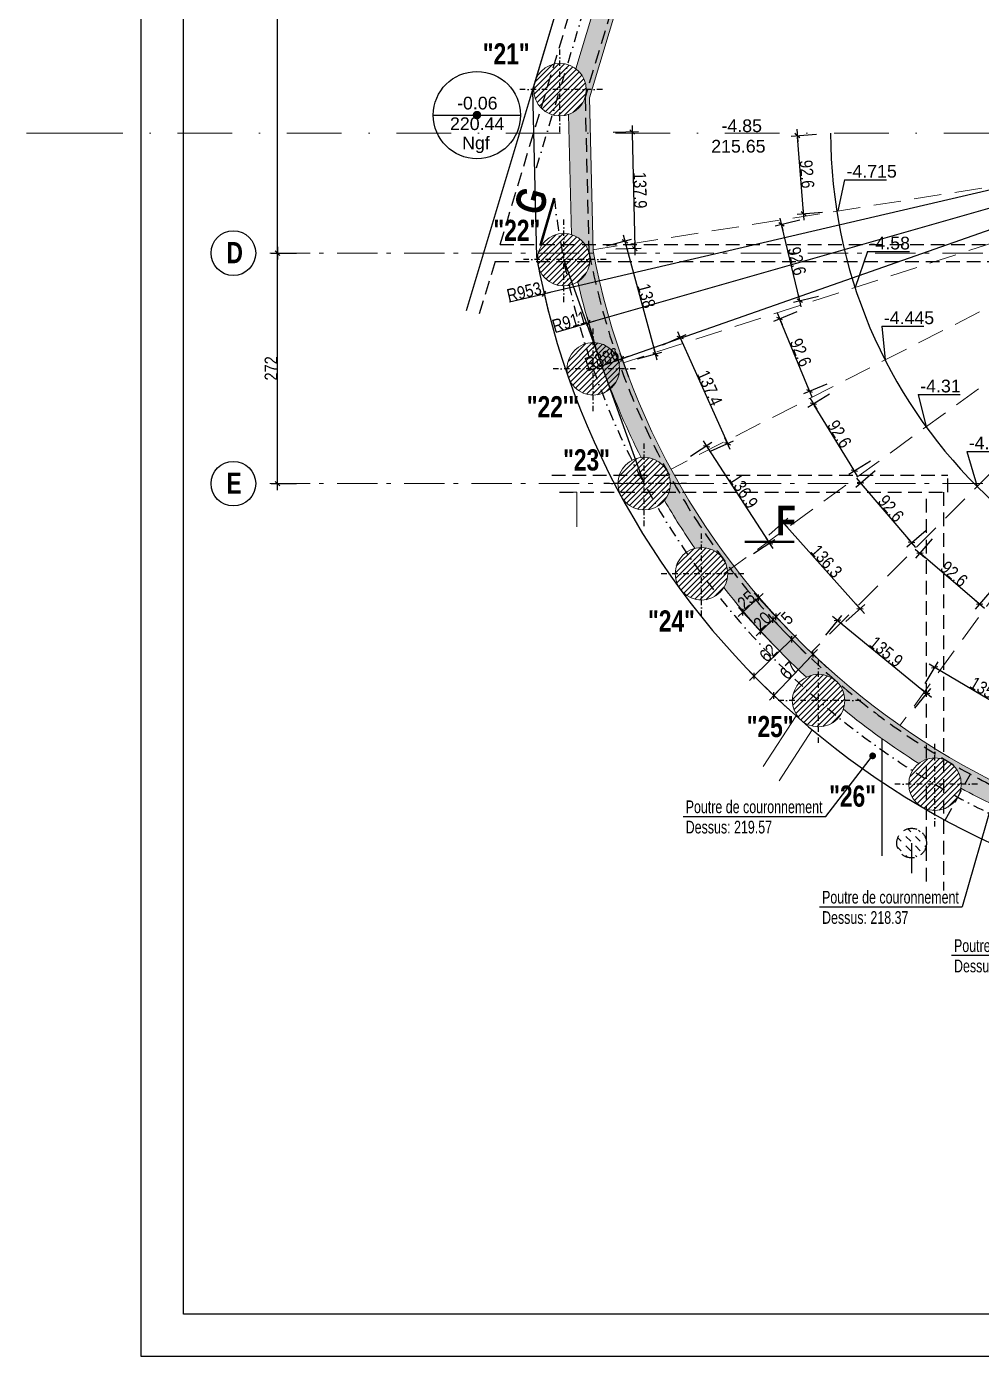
# Model space of a CAD drawing. Header units: centimetres. Extents: x 13865 to 22908, y -23237 to -19037.
# Drawn here: x 13865 to 14992, y -23237 to -21668 of the extents above; entities that cross this region are included whole.
import ezdxf
from ezdxf.enums import TextEntityAlignment as Align

# ---------------------------------------------------------------- set-up
doc = ezdxf.new("R2010")
doc.units = ezdxf.units.CM
doc.header["$LTSCALE"] = 25.4
doc.header["$PDMODE"] = 1
doc.header["$PDSIZE"] = -2
for name, pattern in [('CACHEX2', [19.05, 12.7, -6.35]), ('Style de ligne -6', [1.04164, 0.625, -0.20828, 0.06943, -0.13893]), ('TIRETPTX2', [50.8, 25.4, -12.7, 0, -12.7])]:
    doc.linetypes.add(name, pattern=pattern)
for name, color, linetype in [('01_cote_gen', 4, 'Continuous'), ('01_linteaux', 2, 'Continuous'), ('01_murs_sup', 2, 'CACHEX2'), ('01_poch_BN', 9, 'Continuous'), ('01_poch_murs', 253, 'Continuous'), ('01_texte', 230, 'Continuous'), ('AA_COTES', 2, 'Continuous')]:
    doc.layers.add(name, color=color, linetype=linetype)
for name, color, linetype, lineweight in [('01_murs_coup', 5, 'Continuous', 60), ('01_PIEUX', 5, 'Continuous', 60), ('B Général', 7, 'Continuous', 5)]:
    doc.layers.add(name, color=color, linetype=linetype, lineweight=lineweight)
doc.styles.add('impact', font='impact.ttf')
doc.styles.add('MATTE_TXT', font='arial.ttf')
doc.styles.add('STYLE2', font='ARIALN.TTF')
doc.dimstyles.new('JB50', dxfattribs={"dimscale": 0.1, "dimtxt": 150, "dimasz": 15, "dimexe": 0.1, "dimexo": 0.1, "dimgap": 0.09, "dimtad": 1, "dimdec": 1, "dimdsep": 46, "dimtxsty": 'STYLE2', "dimblk1": 'BOND_G', "dimblk2": 'BOND_D', "dimsah": 1, "dimcen": 1.5, "dimdle": 0.01, "dimse1": 1, "dimse2": 1, "dimclrd": 4, "dimclre": 2, "dimclrt": 6, "dimazin": 2, "dimtfac": 2.333333, "dimtdec": 1, "dimtix": 1, "dimtmove": 2, "dimatfit": 3, "dimldrblk": 'BOND_G', "dimfxl": 1, "dimtolj": 1, "dimtzin": 0, "dimarcsym": 0})

# ---------------------------------------------------------------- blocks, each defined once
blk = doc.blocks.new('BOND_G')
at = {"layer": 'AA_COTES', "color": 0}
for p, q in [((0, -5), (0, 15)), ((5, 0), (-5, 0)), ((1.8, 1.8), (-1.8, -1.8))]:
    blk.add_line(p, q, dxfattribs=at)
blk = doc.blocks.new('BOND_D')
at = {"layer": 'AA_COTES', "color": 0}
for p, q in [((5, 0), (-5, 0)), ((-1.8, -1.8), (1.8, 1.8)), ((0, 5), (0, -15))]:
    blk.add_line(p, q, dxfattribs=at)
blk = doc.blocks.new('*D268')
at = {"layer": '01_cote_gen', "color": 4, "lineweight": -2, "ltscale": 3, "transparency": 16777216}
blk.add_line((14161, -22205.6), (14161, -21936.6), dxfattribs=at)
at = {"layer": 'Defpoints', "color": 0, "ltscale": 3, "transparency": 16777216}
for p in [(14161, -21935.1), (14194, -21935.1), (14168.8, -22207.1)]:
    blk.add_point(p, dxfattribs=at)
at = {"layer": '01_cote_gen', "color": 4, "lineweight": -2, "ltscale": 3, "transparency": 16777216, "xscale": 1.5, "yscale": 1.5, "zscale": 1.5}
for name, p, rotation in [('BOND_D', (14161, -21935.1), 90), ('BOND_G', (14161, -22207.1), 270)]:
    blk.add_blockref(name, p, dxfattribs=dict(at, rotation=rotation))
at = {"layer": '01_cote_gen', "color": 6, "ltscale": 3, "transparency": 16777216, "insert": (14153.4, -22071.1), "char_height": 15, "attachment_point": 5, "rotation": 90, "style": 'STYLE2'}
blk.add_mtext('\\A1;272', dxfattribs=at)
blk = doc.blocks.new('*D269')
at = {"layer": '01_cote_gen', "color": 4, "lineweight": -2, "ltscale": 3, "transparency": 16777216}
blk.add_line((14161, -21933.6), (14161, -21326.6), dxfattribs=at)
at = {"layer": 'Defpoints', "color": 0, "ltscale": 3, "transparency": 16777216}
for p in [(14161, -21325.1), (14161, -21325.1), (14224.7, -21935.1)]:
    blk.add_point(p, dxfattribs=at)
at = {"layer": '01_cote_gen', "color": 4, "lineweight": -2, "ltscale": 3, "transparency": 16777216, "xscale": 1.5, "yscale": 1.5, "zscale": 1.5}
for name, p, rotation in [('BOND_D', (14161, -21325.1), 90), ('BOND_G', (14161, -21935.1), 270)]:
    blk.add_blockref(name, p, dxfattribs=dict(at, rotation=rotation))
at = {"layer": '01_cote_gen', "color": 6, "ltscale": 3, "transparency": 16777216, "insert": (14153.3, -21630.1), "char_height": 15, "attachment_point": 5, "rotation": 90, "style": 'STYLE2'}
blk.add_mtext('\\A1;610', dxfattribs=at)
blk = doc.blocks.new('*D275')
at = {"layer": '01_cote_gen', "color": 4, "lineweight": -2, "ltscale": 3, "transparency": 16777216}
for p, q in [((15403.8, -21766.8), (14567.6, -22059.7)), ((14528, -22073.6), (14566.2, -22060.2))]:
    blk.add_line(p, q, dxfattribs=at)
at = {"layer": 'Defpoints', "color": 0, "ltscale": 3, "transparency": 16777216}
for p in [(15403.8, -21766.8), (14567.6, -22059.7)]:
    blk.add_point(p, dxfattribs=at)
at = {"layer": '01_cote_gen', "color": 4, "lineweight": -2, "ltscale": 3, "transparency": 16777216, "xscale": 1.5, "yscale": 1.5, "zscale": 1.5, "rotation": 19.30701376578509}
blk.add_blockref('BOND_D', (14567.6, -22059.7), dxfattribs=at)
at = {"layer": '01_cote_gen', "color": 6, "ltscale": 3, "transparency": 16777216, "insert": (14543.8, -22059.9), "char_height": 15, "attachment_point": 5, "rotation": 19.307, "style": 'STYLE2'}
blk.add_mtext('\\A1;R886', dxfattribs=at)
blk = doc.blocks.new('*D276')
at = {"layer": '01_cote_gen', "color": 4, "lineweight": -2, "ltscale": 3, "transparency": 16777216}
for p, q in [((15403.8, -21766.8), (14527.9, -22017.5)), ((14489.9, -22028.4), (14526.5, -22017.9))]:
    blk.add_line(p, q, dxfattribs=at)
at = {"layer": 'Defpoints', "color": 0, "ltscale": 3, "transparency": 16777216}
for p in [(15403.8, -21766.8), (14527.9, -22017.5)]:
    blk.add_point(p, dxfattribs=at)
at = {"layer": '01_cote_gen', "color": 4, "lineweight": -2, "ltscale": 3, "transparency": 16777216, "xscale": 1.5, "yscale": 1.5, "zscale": 1.5, "rotation": 15.97559223169267}
blk.add_blockref('BOND_D', (14527.9, -22017.5), dxfattribs=at)
at = {"layer": '01_cote_gen', "color": 6, "ltscale": 3, "transparency": 16777216, "insert": (14505.4, -22016), "char_height": 15, "attachment_point": 5, "rotation": 15.9756, "style": 'STYLE2'}
blk.add_mtext('\\A1;R911', dxfattribs=at)
blk = doc.blocks.new('*D277')
at = {"layer": '01_cote_gen', "color": 4, "lineweight": -2, "ltscale": 3, "transparency": 16777216}
for p, q in [((15403.8, -21766.8), (14475.7, -21983.2)), ((14434.8, -21992.7), (14474.2, -21983.5))]:
    blk.add_line(p, q, dxfattribs=at)
at = {"layer": 'Defpoints', "color": 0, "ltscale": 3, "transparency": 16777216}
for p in [(15403.8, -21766.8), (14475.7, -21983.2)]:
    blk.add_point(p, dxfattribs=at)
at = {"layer": '01_cote_gen', "color": 4, "lineweight": -2, "ltscale": 3, "transparency": 16777216, "xscale": 1.5, "yscale": 1.5, "zscale": 1.5, "rotation": 13.12692265669518}
blk.add_blockref('BOND_D', (14475.7, -21983.2), dxfattribs=at)
at = {"layer": '01_cote_gen', "color": 6, "ltscale": 3, "transparency": 16777216, "insert": (14452, -21980.8), "char_height": 15, "attachment_point": 5, "rotation": 13.1269, "style": 'STYLE2'}
blk.add_mtext('\\A1;R953', dxfattribs=at)
blk = doc.blocks.new('*D278')
at = {"layer": '01_cote_gen', "color": 4, "lineweight": -2, "ltscale": 3, "transparency": 16777216}
blk.add_line((14724.4, -22433), (14766.7, -22391.9), dxfattribs=at)
at = {"layer": 'Defpoints', "color": 0, "ltscale": 3, "transparency": 16777216}
for p in [(14764.7, -22387.6), (14767.8, -22390.8), (14720.2, -22430.8)]:
    blk.add_point(p, dxfattribs=at)
at = {"layer": '01_cote_gen', "color": 4, "lineweight": -2, "ltscale": 3, "transparency": 16777216, "xscale": 1.5, "yscale": 1.5, "zscale": 1.5}
for name, p, rotation in [('BOND_D', (14767.8, -22390.8), 44.17185664648351), ('BOND_G', (14723.3, -22434), 224.1718566464835)]:
    blk.add_blockref(name, p, dxfattribs=dict(at, rotation=rotation))
at = {"layer": '01_cote_gen', "color": 6, "ltscale": 3, "transparency": 16777216, "insert": (14740.2, -22406.9), "char_height": 15, "attachment_point": 5, "rotation": 44.1719, "style": 'STYLE2'}
blk.add_mtext('\\A1;62', dxfattribs=at)
blk = doc.blocks.new('*D279')
at = {"layer": '01_cote_gen', "color": 4, "lineweight": -2, "ltscale": 3, "transparency": 16777216}
blk.add_line((14711.3, -22357.7), (14727.4, -22342.8), dxfattribs=at)
at = {"layer": 'Defpoints', "color": 0, "ltscale": 3, "transparency": 16777216}
for p in [(14728.5, -22341.7), (14755.1, -22370.3), (14736.8, -22387.4)]:
    blk.add_point(p, dxfattribs=at)
at = {"layer": '01_cote_gen', "color": 4, "lineweight": -2, "ltscale": 3, "transparency": 16777216, "xscale": 1.5, "yscale": 1.5, "zscale": 1.5}
for name, p, rotation in [('BOND_D', (14728.5, -22341.7), 42.9397298740388), ('BOND_G', (14710.2, -22358.8), 222.9397298740388)]:
    blk.add_blockref(name, p, dxfattribs=dict(at, rotation=rotation))
at = {"layer": '01_cote_gen', "color": 6, "ltscale": 3, "transparency": 16777216, "insert": (14714.2, -22344.6), "char_height": 15, "attachment_point": 5, "rotation": 42.9397, "style": 'STYLE2'}
blk.add_mtext('\\A1;25', dxfattribs=at)
blk = doc.blocks.new('*D280')
at = {"layer": '01_cote_gen', "color": 4, "lineweight": -2, "ltscale": 3, "transparency": 16777216}
blk.add_line((14732.2, -22380.3), (14744.5, -22368.6), dxfattribs=at)
at = {"layer": 'Defpoints', "color": 0, "ltscale": 3, "transparency": 16777216}
for p in [(14745.6, -22367.6), (14757.1, -22379.7), (14742.6, -22393.5)]:
    blk.add_point(p, dxfattribs=at)
at = {"layer": '01_cote_gen', "color": 4, "lineweight": -2, "ltscale": 3, "transparency": 16777216, "xscale": 1.5, "yscale": 1.5, "zscale": 1.5}
for name, p, rotation in [('BOND_D', (14745.6, -22367.6), 43.46923415303267), ('BOND_G', (14731.1, -22381.4), 223.4692341530326)]:
    blk.add_blockref(name, p, dxfattribs=dict(at, rotation=rotation))
at = {"layer": '01_cote_gen', "color": 6, "ltscale": 3, "transparency": 16777216, "insert": (14733.1, -22368.9), "char_height": 15, "attachment_point": 5, "rotation": 43.4692, "style": 'STYLE2'}
blk.add_mtext('\\A1;20', dxfattribs=at)
blk = doc.blocks.new('*D281')
at = {"layer": '01_cote_gen', "color": 4, "lineweight": -2, "ltscale": 3, "transparency": 16777216}
blk.add_line((14746.7, -22366.6), (14748.2, -22365.2), dxfattribs=at)
at = {"layer": 'Defpoints', "color": 0, "ltscale": 3, "transparency": 16777216}
for p in [(14749.2, -22364.2), (14757.1, -22379.7), (14760.7, -22376.3)]:
    blk.add_point(p, dxfattribs=at)
at = {"layer": '01_cote_gen', "color": 4, "lineweight": -2, "ltscale": 3, "transparency": 16777216, "xscale": 1.5, "yscale": 1.5, "zscale": 1.5}
for name, p, rotation in [('BOND_G', (14745.6, -22367.6), 223.4692341530622), ('BOND_D', (14749.2, -22364.2), 43.46923415306212)]:
    blk.add_blockref(name, p, dxfattribs=dict(at, rotation=rotation))
at = {"layer": '01_cote_gen', "color": 6, "ltscale": 3, "transparency": 16777216, "insert": (14762.2, -22365.8), "char_height": 15, "attachment_point": 5, "rotation": 43.4692, "style": 'STYLE2'}
blk.add_mtext('\\A1;5', dxfattribs=at)
blk = doc.blocks.new('*D282')
at = {"layer": '01_cote_gen', "color": 4, "lineweight": -2, "ltscale": 3, "transparency": 16777216}
blk.add_line((14747.7, -22456), (14791.8, -22409.5), dxfattribs=at)
at = {"layer": 'Defpoints', "color": 0, "ltscale": 3, "transparency": 16777216}
for p in [(14792.8, -22408.4), (14794.4, -22410), (14748.4, -22458.6)]:
    blk.add_point(p, dxfattribs=at)
at = {"layer": '01_cote_gen', "color": 4, "lineweight": -2, "ltscale": 3, "transparency": 16777216, "xscale": 1.5, "yscale": 1.5, "zscale": 1.5}
for name, p, rotation in [('BOND_D', (14792.8, -22408.4), 46.55082907388559), ('BOND_G', (14746.7, -22457.1), 226.5508290738856)]:
    blk.add_blockref(name, p, dxfattribs=dict(at, rotation=rotation))
at = {"layer": '01_cote_gen', "color": 6, "ltscale": 3, "transparency": 16777216, "insert": (14764.2, -22427.5), "char_height": 15, "attachment_point": 5, "rotation": 46.5508, "style": 'STYLE2'}
blk.add_mtext('\\A1;67', dxfattribs=at)
blk = doc.blocks.new('*D291')
at = {"layer": '01_cote_gen', "color": 4, "lineweight": -2, "transparency": 16777216}
blk.add_line((14988.4, -22348.5), (14920.3, -22290.4), dxfattribs=at)
at = {"layer": 'Defpoints', "color": 0, "transparency": 16777216}
for p in [(14986.5, -22210.5), (15056.9, -22270.6), (14919.1, -22289.4)]:
    blk.add_point(p, dxfattribs=at)
at = {"layer": '01_cote_gen', "color": 4, "lineweight": -2, "transparency": 16777216, "xscale": 1.5, "yscale": 1.5, "zscale": 1.5}
for name, p, rotation in [('BOND_D', (14919.1, -22289.4), 139.5035253965985), ('BOND_G', (14989.5, -22349.5), 319.5035253965985)]:
    blk.add_blockref(name, p, dxfattribs=dict(at, rotation=rotation))
at = {"layer": '01_cote_gen', "color": 6, "lineweight": 0, "transparency": 16777216, "insert": (14959.3, -22313.6), "char_height": 15, "attachment_point": 5, "rotation": 319.5035, "style": 'STYLE2'}
blk.add_mtext('\\A1;92.6', dxfattribs=at)
blk = doc.blocks.new('*D302')
at = {"layer": '01_cote_gen', "color": 4, "lineweight": -2, "transparency": 16777216}
blk.add_line((14823, -22369.3), (14925.6, -22453.6), dxfattribs=at)
at = {"layer": 'Defpoints', "color": 0, "transparency": 16777216}
for p in [(14790.6, -22406.3), (14926.8, -22454.5), (14895.6, -22492.5)]:
    blk.add_point(p, dxfattribs=at)
at = {"layer": '01_cote_gen', "color": 4, "lineweight": -2, "transparency": 16777216, "xscale": 1.5, "yscale": 1.5, "zscale": 1.5}
for name, p, rotation in [('BOND_G', (14821.8, -22368.3), 140.6178150118741), ('BOND_D', (14926.8, -22454.5), 320.6178150118741)]:
    blk.add_blockref(name, p, dxfattribs=dict(at, rotation=rotation))
at = {"layer": '01_cote_gen', "color": 6, "lineweight": 0, "transparency": 16777216, "insert": (14879.2, -22405.5), "char_height": 15, "attachment_point": 5, "rotation": 320.6178, "style": 'STYLE2'}
blk.add_mtext('\\A1;135.9', dxfattribs=at)
blk = doc.blocks.new('*D303')
at = {"layer": '01_cote_gen', "color": 4, "lineweight": -2, "transparency": 16777216}
blk.add_line((14937.7, -22424.4), (15051.7, -22491.8), dxfattribs=at)
at = {"layer": 'Defpoints', "color": 0, "transparency": 16777216}
for p in [(14895.6, -22492.5), (15053, -22492.6), (15012.3, -22561.4)]:
    blk.add_point(p, dxfattribs=at)
at = {"layer": '01_cote_gen', "color": 4, "lineweight": -2, "transparency": 16777216, "xscale": 1.5, "yscale": 1.5, "zscale": 1.5}
for name, p, rotation in [('BOND_G', (14936.4, -22423.6), 149.3992875574409), ('BOND_D', (15053, -22492.6), 329.3992875574409)]:
    blk.add_blockref(name, p, dxfattribs=dict(at, rotation=rotation))
at = {"layer": '01_cote_gen', "color": 6, "lineweight": 0, "transparency": 16777216, "insert": (14998.6, -22451.5), "char_height": 15, "attachment_point": 5, "rotation": 329.3993, "style": 'STYLE2'}
blk.add_mtext('\\A1;135.5', dxfattribs=at)
blk = doc.blocks.new('*D336')
at = {"layer": '01_cote_gen', "color": 4, "lineweight": -2, "ltscale": 200, "transparency": 16777216}
blk.add_line((14668, -22164), (14740.9, -22276.3), dxfattribs=at)
at = {"layer": 'Defpoints', "color": 0, "ltscale": 200, "transparency": 16777216}
for p in [(14625.3, -22189.9), (14741.7, -22277.5), (14699.8, -22304.7)]:
    blk.add_point(p, dxfattribs=at)
at = {"layer": '01_cote_gen', "color": 4, "lineweight": -2, "ltscale": 200, "transparency": 16777216, "xscale": 1.5, "yscale": 1.5, "zscale": 1.5}
for name, p, rotation in [('BOND_G', (14667.2, -22162.7), 122.9685162873514), ('BOND_D', (14741.7, -22277.5), 302.9685162873515)]:
    blk.add_blockref(name, p, dxfattribs=dict(at, rotation=rotation))
at = {"layer": '01_cote_gen', "color": 6, "ltscale": 200, "transparency": 16777216, "insert": (14710.9, -22215.9), "char_height": 15, "attachment_point": 5, "rotation": 302.9685, "style": 'STYLE2'}
blk.add_mtext('\\A1;136.9', dxfattribs=at)
blk = doc.blocks.new('*D337')
at = {"layer": '01_cote_gen', "color": 4, "lineweight": -2, "ltscale": 200, "transparency": 16777216}
blk.add_line((14758.6, -22254.1), (14847.4, -22353.5), dxfattribs=at)
at = {"layer": 'Defpoints', "color": 0, "ltscale": 200, "transparency": 16777216}
for p in [(14699.8, -22304.7), (14848.4, -22354.6), (14790.7, -22406.3)]:
    blk.add_point(p, dxfattribs=at)
at = {"layer": '01_cote_gen', "color": 4, "lineweight": -2, "ltscale": 200, "transparency": 16777216, "xscale": 1.5, "yscale": 1.5, "zscale": 1.5}
for name, p, rotation in [('BOND_G', (14757.6, -22253), 131.8104908156626), ('BOND_D', (14848.4, -22354.6), 311.8104908156626)]:
    blk.add_blockref(name, p, dxfattribs=dict(at, rotation=rotation))
at = {"layer": '01_cote_gen', "color": 6, "ltscale": 200, "transparency": 16777216, "insert": (14808.7, -22298.7), "char_height": 15, "attachment_point": 5, "rotation": 311.8105, "style": 'STYLE2'}
blk.add_mtext('\\A1;136.3', dxfattribs=at)
blk = doc.blocks.new('*D340')
at = {"layer": '01_cote_gen', "color": 4, "lineweight": -2, "ltscale": 200, "transparency": 16777216}
blk.add_line((14571.4, -21922.4), (14606.6, -22052.7), dxfattribs=at)
at = {"layer": 'Defpoints', "color": 0, "ltscale": 200, "transparency": 16777216}
for p in [(14533.2, -21931.1), (14607, -22054.2), (14569.2, -22064.4)]:
    blk.add_point(p, dxfattribs=at)
at = {"layer": '01_cote_gen', "color": 4, "lineweight": -2, "ltscale": 200, "transparency": 16777216, "xscale": 1.5, "yscale": 1.5, "zscale": 1.5}
for name, p, rotation in [('BOND_G', (14571, -21920.9), 105.1096058826585), ('BOND_D', (14607, -22054.2), 285.1096058826585)]:
    blk.add_blockref(name, p, dxfattribs=dict(at, rotation=rotation))
at = {"layer": '01_cote_gen', "color": 6, "ltscale": 200, "transparency": 16777216, "insert": (14596.4, -21985.6), "char_height": 15, "attachment_point": 5, "rotation": 285.1096, "style": 'STYLE2'}
blk.add_mtext('\\A1;138', dxfattribs=at)
blk = doc.blocks.new('*D341')
at = {"layer": '01_cote_gen', "color": 4, "lineweight": -2, "ltscale": 200, "transparency": 16777216}
blk.add_line((14579.5, -21793.6), (14582.8, -21928.4), dxfattribs=at)
at = {"layer": 'Defpoints', "color": 0, "ltscale": 200, "transparency": 16777216}
for p in [(14529.9, -21793.3), (14533.2, -21931.1), (14582.8, -21929.9)]:
    blk.add_point(p, dxfattribs=at)
at = {"layer": '01_cote_gen', "color": 4, "lineweight": -2, "ltscale": 200, "transparency": 16777216, "xscale": 1.5, "yscale": 1.5, "zscale": 1.5}
for name, p, rotation in [('BOND_G', (14579.5, -21792.1), 91.38534378649368), ('BOND_D', (14582.8, -21929.9), 271.3853437864936)]:
    blk.add_blockref(name, p, dxfattribs=dict(at, rotation=rotation))
at = {"layer": '01_cote_gen', "color": 6, "ltscale": 200, "transparency": 16777216, "insert": (14588.8, -21860.8), "char_height": 15, "attachment_point": 5, "rotation": 271.3853, "style": 'STYLE2'}
blk.add_mtext('\\A1;137.9', dxfattribs=at)
blk = doc.blocks.new('*D344')
at = {"layer": '01_cote_gen', "color": 4, "lineweight": -2, "ltscale": 200, "transparency": 16777216}
blk.add_line((14636.5, -22035.9), (14691.4, -22158.7), dxfattribs=at)
at = {"layer": 'Defpoints', "color": 0, "ltscale": 200, "transparency": 16777216}
for p in [(14569.2, -22064.4), (14692, -22160), (14625.3, -22189.9)]:
    blk.add_point(p, dxfattribs=at)
at = {"layer": '01_cote_gen', "color": 4, "lineweight": -2, "ltscale": 200, "transparency": 16777216, "xscale": 1.5, "yscale": 1.5, "zscale": 1.5}
for name, p, rotation in [('BOND_G', (14635.9, -22034.6), 114.0906222186881), ('BOND_D', (14692, -22160), 294.0906222186881)]:
    blk.add_blockref(name, p, dxfattribs=dict(at, rotation=rotation))
at = {"layer": '01_cote_gen', "color": 6, "ltscale": 200, "transparency": 16777216, "insert": (14671, -22094.2), "char_height": 15, "attachment_point": 5, "rotation": 294.0906, "style": 'STYLE2'}
blk.add_mtext('\\A1;137.4', dxfattribs=at)
blk = doc.blocks.new('*D345')
at = {"layer": '01_cote_gen', "color": 4, "lineweight": -2, "ltscale": 200, "transparency": 16777216}
blk.add_line((14908.1, -22275.5), (14849.9, -22207.3), dxfattribs=at)
at = {"layer": 'Defpoints', "color": 0, "ltscale": 200, "transparency": 16777216}
for p in [(14926.3, -22140.1), (14848.9, -22206.2), (14986.5, -22210.5)]:
    blk.add_point(p, dxfattribs=at)
at = {"layer": '01_cote_gen', "color": 4, "lineweight": -2, "ltscale": 200, "transparency": 16777216, "xscale": 1.5, "yscale": 1.5, "zscale": 1.5}
for name, p, rotation in [('BOND_D', (14848.9, -22206.2), 130.5024970686177), ('BOND_G', (14909.1, -22276.6), 310.5024970686177)]:
    blk.add_blockref(name, p, dxfattribs=dict(at, rotation=rotation))
at = {"layer": '01_cote_gen', "color": 6, "ltscale": 200, "transparency": 16777216, "insert": (14884.8, -22236.4), "char_height": 15, "attachment_point": 5, "rotation": 310.5025, "style": 'STYLE2'}
blk.add_mtext('\\A1;92.6', dxfattribs=at)
blk = doc.blocks.new('*D346')
at = {"layer": '01_cote_gen', "color": 4, "lineweight": -2, "ltscale": 200, "transparency": 16777216}
blk.add_line((14781.5, -21887.2), (14774.5, -21797.9), dxfattribs=at)
at = {"layer": 'Defpoints', "color": 0, "ltscale": 200, "transparency": 16777216}
for p in [(14813.6, -21793.3), (14774.4, -21796.4), (14820.9, -21885.6)]:
    blk.add_point(p, dxfattribs=at)
at = {"layer": '01_cote_gen', "color": 4, "lineweight": -2, "ltscale": 200, "transparency": 16777216, "xscale": 1.5, "yscale": 1.5, "zscale": 1.5}
for name, p, rotation in [('BOND_D', (14774.4, -21796.4), 94.4999687195491), ('BOND_G', (14781.7, -21888.7), 274.4999687195491)]:
    blk.add_blockref(name, p, dxfattribs=dict(at, rotation=rotation))
at = {"layer": '01_cote_gen', "color": 6, "ltscale": 200, "transparency": 16777216, "insert": (14785.7, -21841.9), "char_height": 15, "attachment_point": 5, "rotation": 274.5, "style": 'STYLE2'}
blk.add_mtext('\\A1;92.6', dxfattribs=at)
blk = doc.blocks.new('*D348')
at = {"layer": '01_cote_gen', "color": 4, "lineweight": -2, "ltscale": 200, "transparency": 16777216}
blk.add_line((14776.9, -21989.8), (14756, -21902.7), dxfattribs=at)
at = {"layer": 'Defpoints', "color": 0, "ltscale": 200, "transparency": 16777216}
for p in [(14820.9, -21885.6), (14755.6, -21901.2), (14842.5, -21975.6)]:
    blk.add_point(p, dxfattribs=at)
at = {"layer": '01_cote_gen', "color": 4, "lineweight": -2, "ltscale": 200, "transparency": 16777216, "xscale": 1.5, "yscale": 1.5, "zscale": 1.5}
for name, p, rotation in [('BOND_D', (14755.6, -21901.2), 103.5000710377446), ('BOND_G', (14777.3, -21991.3), 283.5000710377445)]:
    blk.add_blockref(name, p, dxfattribs=dict(at, rotation=rotation))
at = {"layer": '01_cote_gen', "color": 6, "ltscale": 200, "transparency": 16777216, "insert": (14773.9, -21944.5), "char_height": 15, "attachment_point": 5, "rotation": 283.5001, "style": 'STYLE2'}
blk.add_mtext('\\A1;92.6', dxfattribs=at)
blk = doc.blocks.new('*D349')
at = {"layer": '01_cote_gen', "color": 4, "lineweight": -2, "ltscale": 200, "transparency": 16777216}
blk.add_line((14840.9, -22190.7), (14794.1, -22114.3), dxfattribs=at)
at = {"layer": 'Defpoints', "color": 0, "ltscale": 200, "transparency": 16777216}
for p in [(14878, -22061.1), (14793.3, -22113), (14926.3, -22140.1)]:
    blk.add_point(p, dxfattribs=at)
at = {"layer": '01_cote_gen', "color": 4, "lineweight": -2, "ltscale": 200, "transparency": 16777216, "xscale": 1.5, "yscale": 1.5, "zscale": 1.5}
for name, p, rotation in [('BOND_D', (14793.3, -22113), 121.5013773294203), ('BOND_G', (14841.6, -22192), 301.5013773294203)]:
    blk.add_blockref(name, p, dxfattribs=dict(at, rotation=rotation))
at = {"layer": '01_cote_gen', "color": 6, "ltscale": 200, "transparency": 16777216, "insert": (14824, -22148.5), "char_height": 15, "attachment_point": 5, "rotation": 301.5014, "style": 'STYLE2'}
blk.add_mtext('\\A1;92.6', dxfattribs=at)
blk = doc.blocks.new('*D350')
at = {"layer": '01_cote_gen', "color": 4, "lineweight": -2, "ltscale": 200, "transparency": 16777216}
blk.add_line((14788.3, -22096.6), (14754.1, -22013.9), dxfattribs=at)
at = {"layer": 'Defpoints', "color": 0, "ltscale": 200, "transparency": 16777216}
for p in [(14842.5, -21975.6), (14753.5, -22012.5), (14878, -22061.1)]:
    blk.add_point(p, dxfattribs=at)
at = {"layer": '01_cote_gen', "color": 4, "lineweight": -2, "ltscale": 200, "transparency": 16777216, "xscale": 1.5, "yscale": 1.5, "zscale": 1.5}
for name, p, rotation in [('BOND_D', (14753.5, -22012.5), 112.5005295350472), ('BOND_G', (14788.9, -22098), 292.5005295350472)]:
    blk.add_blockref(name, p, dxfattribs=dict(at, rotation=rotation))
at = {"layer": '01_cote_gen', "color": 6, "ltscale": 200, "transparency": 16777216, "insert": (14778.3, -22052.3), "char_height": 15, "attachment_point": 5, "rotation": 292.5005, "style": 'STYLE2'}
blk.add_mtext('\\A1;92.6', dxfattribs=at)

msp = doc.modelspace()

# ---------------------------------------------------------------- hatches: boundary and pattern name
at = {"layer": '01_murs_sup', "ltscale": 3}
h = msp.add_hatch(dxfattribs=at)
h.set_pattern_fill('DASH', color=256, scale=2.5, angle=135)
h.set_pattern_definition([(135, (-7407.861, -11313.8405), (-11.2253202, 9e-16), [7.9375, -7.9375])])
h.paths.add_polyline_path([(14926.72, -22631.26, 0.4690029), (14906.03, -22614.06), (14892.65, -22636.88, 0.8486961)])
h.paths.add_polyline_path([(14906.03, -22614.06, 0.3614677), (14891.72, -22631.26, 0.0818436), (14892.65, -22636.88)])
at = {"layer": '01_poch_murs', "ltscale": 3}
h = msp.add_hatch(color=256, dxfattribs=at)
h.dxf.hatch_style = 1
h.paths.add_polyline_path([(14657.87, -21322.81), (14651.3, -21322.81, -0.2738205), (14626, -21341.71), (14599.27, -21430.8, -0.220612), (14610.24, -21454.46, -0.3797029), (14582.93, -21485.24), (14556.32, -21573.93, -0.2332342), (14568.46, -21598.52, -0.3935894), (14539.65, -21629.45), (14513.17, -21717.6, -0.2331529), (14525.3, -21742.19, -0.3194979), (14504.46, -21771.48), (14504.99, -21793.46), (14530, -21793.46), (14528.99, -21751.85), (14615.83, -21462.74, -0.2017053), (14616.95, -21459.03)])
h.paths.add_polyline_path([(14530, -21793.46), (14504.99, -21793.46), (14507.88, -21913.17, -0.2401934), (14528.07, -21932.81), (14533.37, -21932.81)])
h.paths.add_polyline_path([(14533.45, -21932.81), (14528.07, -21932.81, -0.0820807), (14529.71, -21942.78, -0.2553953), (14515.46, -21968.87, 0.0607162), (14590.01, -22176.32, -0.4275821), (14624.62, -22204.81), (14633.62, -22204.81, -0.0823425)])
h.paths.add_polyline_path([(14633.62, -22204.81), (14624.62, -22204.81, -0.0184954), (14624.7, -22207.1, -0.1753609), (14617.52, -22226.94, 0.0183685), (14653.42, -22283.4, -0.4913803), (14692.27, -22313.39, -0.1403271), (14687.58, -22329.8, 0.0395373), (14785.13, -22435.51, -0.562063), (14830.38, -22463.05, -0.0842861), (14828.64, -22473.28, 0.0301172), (14917.69, -22537.26, -0.6241365), (14967.72, -22561.72, -0.0381852), (14967.36, -22566.44, 0.0237593), (15045.2, -22604.23, -0.5039318), (15094.71, -22609.91), (15094.71, -22597.12, -0.1761229)])
h.paths.add_polyline_path([(16194, -22220.01, 0.0047835), (16202.53, -22204.81), (16173.89, -22204.81, -0.1755326), (15714.71, -22596.41), (15714.71, -22623.05, 0.0030373), (15725.09, -22619.21, -0.0034591), (15725.08, -22618.78, -0.6736246), (15778.33, -22597.19, 0.0396314), (15904.66, -22527.69, -0.0588917), (15903.81, -22520.47, -0.5957939), (15951.76, -22494.51, 0.0395919), (16059.62, -22399.03, -0.1147068), (16056.44, -22385.36, -0.5230756), (16098.27, -22356.31, 0.0458042)])
h.paths.add_polyline_path([(16098.27, -22356.31, 0.5230756), (16056.44, -22385.36, 0.1147068), (16059.62, -22399.03, 0.0158139)], flags=17)
h.paths.add_polyline_path([(15951.76, -22494.51, 0.5957939), (15903.81, -22520.47, 0.0588917), (15904.66, -22527.69, 0.0158139)], flags=17)
h.paths.add_polyline_path([(15778.33, -22597.19, 0.6736246), (15725.08, -22618.78, 0.0034591), (15725.09, -22619.21, 0.0158154)], flags=17)
h.paths.add_polyline_path([(15714.71, -22596.41, -0.0898896), (15403.76, -22652.76), (15403.76, -22677.76, 0.0452602), (15567.67, -22662.89, -0.6784921), (15623.99, -22650.74, 0.0260462), (15714.71, -22623.05)])
h.paths.add_polyline_path([(15567.67, -22662.89, 0.0158139), (15623.99, -22650.74, 0.6784921)], flags=17)
h.paths.add_polyline_path([(15403.76, -22652.76, -0.0893124), (15094.71, -22597.12), (15094.71, -22609.91, -0.1300831), (15098.85, -22625.22, 0.0648347), (15328.86, -22674.68, -0.6784921), (15386.4, -22677.6, 0.004763), (15403.76, -22677.76)])
at = {"layer": '01_poch_murs'}
h = msp.add_hatch(dxfattribs=at)
h.set_pattern_fill('ANSI31', color=256, scale=1.5)
h.set_pattern_definition([(45, (-3714.392, -13038.9244), (-3.367596, 3.367596), [])])
h.paths.add_polyline_path([(14494.3, -21711.19, 0.4142136), (14463.3, -21742.19), (14494.3, -21742.19)])
h.paths.add_polyline_path([(14494.3, -21742.19), (14463.3, -21742.19, 0.4142136), (14494.3, -21773.19)])
h.paths.add_polyline_path([(14494.3, -21711.19), (14494.3, -21742.19), (14525.3, -21742.19, 0.4142136)])
h.paths.add_polyline_path([(14525.3, -21742.19), (14494.3, -21742.19), (14494.3, -21773.19, 0.4142136)])
h = msp.add_hatch(dxfattribs=at)
h.set_pattern_fill('ANSI31', color=256, scale=1.5)
h.set_pattern_definition([(45, (-3709.9784, -13239.5145), (-3.367596, 3.367596), [])])
h.paths.add_polyline_path([(14498.71, -21911.78, 0.4142136), (14467.71, -21942.78), (14498.71, -21942.78)])
h.paths.add_polyline_path([(14498.71, -21942.78), (14467.71, -21942.78, 0.4142136), (14498.71, -21973.78)])
h.paths.add_polyline_path([(14498.71, -21911.78), (14498.71, -21942.78), (14529.71, -21942.78, 0.4142136)])
h.paths.add_polyline_path([(14529.71, -21942.78), (14498.71, -21942.78), (14498.71, -21973.78, 0.4142136)])
h = msp.add_hatch(dxfattribs=at)
h.set_pattern_fill('ANSI31', color=256, scale=1.5)
h.set_pattern_definition([(45, (-3675.0834, -13368.3364), (-3.367596, 3.367596), [])])
h.paths.add_polyline_path([(14533.61, -22040.6, 0.4142136), (14502.61, -22071.6), (14533.61, -22071.6)])
h.paths.add_polyline_path([(14533.61, -22071.6), (14502.61, -22071.6, 0.4142136), (14533.61, -22102.6)])
h.paths.add_polyline_path([(14533.61, -22040.6), (14533.61, -22071.6), (14564.61, -22071.6, 0.4142136)])
h.paths.add_polyline_path([(14564.61, -22071.6), (14533.61, -22071.6), (14533.61, -22102.6, 0.4142136)])
h = msp.add_hatch(dxfattribs=at)
h.set_pattern_fill('ANSI31', color=256, scale=1.5)
h.set_pattern_definition([(45, (-3614.991, -13503.831), (-3.367596, 3.367596), [])])
h.paths.add_polyline_path([(14593.7, -22176.1, 0.4142136), (14562.7, -22207.1), (14593.7, -22207.1)])
h.paths.add_polyline_path([(14593.7, -22207.1), (14562.7, -22207.1, 0.4142136), (14593.7, -22238.1)])
h.paths.add_polyline_path([(14593.7, -22176.1), (14593.7, -22207.1), (14624.7, -22207.1, 0.4142136)])
h.paths.add_polyline_path([(14624.7, -22207.1), (14593.7, -22207.1), (14593.7, -22238.1, 0.4142136)])
h = msp.add_hatch(dxfattribs=at)
h.set_pattern_fill('ANSI31', color=256, scale=1.5)
h.set_pattern_definition([(45, (-3547.4186, -13610.125), (-3.367596, 3.367596), [])])
h.paths.add_polyline_path([(14661.27, -22282.39, 0.4142136), (14630.27, -22313.39), (14661.27, -22313.39)])
h.paths.add_polyline_path([(14661.27, -22313.39), (14630.27, -22313.39, 0.4142136), (14661.27, -22344.39)])
h.paths.add_polyline_path([(14661.27, -22282.39), (14661.27, -22313.39), (14692.27, -22313.39, 0.4142136)])
h.paths.add_polyline_path([(14692.27, -22313.39), (14661.27, -22313.39), (14661.27, -22344.39, 0.4142136)])
h = msp.add_hatch(dxfattribs=at)
h.set_pattern_fill('ANSI31', color=256, scale=1.5)
h.set_pattern_definition([(45, (-3409.3154, -13759.7784), (-3.367596, 3.367596), [])])
h.paths.add_polyline_path([(14799.38, -22432.05, 0.4142136), (14768.38, -22463.05), (14799.38, -22463.05)])
h.paths.add_polyline_path([(14799.38, -22463.05), (14768.38, -22463.05, 0.4142136), (14799.38, -22494.05)])
h.paths.add_polyline_path([(14799.38, -22432.05), (14799.38, -22463.05), (14830.38, -22463.05, 0.4142136)])
h.paths.add_polyline_path([(14830.38, -22463.05), (14799.38, -22463.05), (14799.38, -22494.05, 0.4142136)])
h = msp.add_hatch(dxfattribs=at)
h.set_pattern_fill('ANSI31', color=256, scale=1.5)
h.set_pattern_definition([(45, (-3271.971, -13858.4563), (-3.367596, 3.367596), [])])
h.paths.add_polyline_path([(14936.72, -22530.72, 0.4142136), (14905.72, -22561.72), (14936.72, -22561.72)])
h.paths.add_polyline_path([(14936.72, -22561.72), (14905.72, -22561.72, 0.4142136), (14936.72, -22592.72)])
h.paths.add_polyline_path([(14936.72, -22530.72), (14936.72, -22561.72), (14967.72, -22561.72, 0.4142136)])
h.paths.add_polyline_path([(14967.72, -22561.72), (14936.72, -22561.72), (14936.72, -22592.72, 0.4142136)])

# ---------------------------------------------------------------- linework, layer by layer
at = {"layer": '01_cote_gen'}
for p, q in [((14000.35, -23236.88), (14000.35, -19036.88)), ((21857.91, -23236.88), (14000.28, -23236.88))]:
    msp.add_line(p, q, dxfattribs=at)
at = {"layer": '01_cote_gen', "ltscale": 3}
msp.add_line((14593.7, -22207.1), (14498.71, -21942.78), dxfattribs=at)
at = {"layer": '01_linteaux'}
msp.add_line((14745.05, -20798.79), (14461.76, -21742.95), dxfattribs=at)
at = {"layer": '01_linteaux', "linetype": 'CACHEX2', "ltscale": 0.05}
for p, q in [((14805.04, -20815.48), (14523.97, -21751.17)), ((14523.97, -21751.17), (14528.36, -21932.81)), ((14948.91, -22604.22), (14978.51, -22549.73))]:
    msp.add_line(p, q, dxfattribs=at)
at = {"layer": '01_linteaux', "linetype": 'Continuous'}
msp.add_line((14542.6, -21473.46), (14383.6, -22003.13), dxfattribs=at)
at = {"layer": '01_linteaux', "linetype": 'TIRETPTX2', "ltscale": 0.02}
msp.add_line((14466.59, -21834.5), (14572.29, -21482.37), dxfattribs=at)
at = {"layer": '01_linteaux', "linetype": 'TIRETPTX2', "ltscale": 0.01}
for p, q in [((14494.3, -21792.19), (14494.3, -21692.19)), ((14544.3, -21742.19), (14444.3, -21742.19)), ((14498.71, -21992.78), (14498.71, -21892.78)), ((14548.71, -21942.78), (14448.71, -21942.78)), ((14533.61, -22121.6), (14533.61, -22021.6)), ((14583.61, -22071.6), (14483.61, -22071.6)), ((14593.7, -22257.1), (14593.7, -22157.1)), ((14643.7, -22207.1), (14543.7, -22207.1)), ((14661.27, -22363.39), (14661.27, -22263.39)), ((14711.27, -22313.39), (14611.27, -22313.39)), ((14799.38, -22513.05), (14799.38, -22413.05)), ((14849.38, -22463.05), (14749.38, -22463.05)), ((14936.72, -22611.72), (14936.72, -22511.72)), ((14986.72, -22561.72), (14886.72, -22561.72))]:
    msp.add_line(p, q, dxfattribs=at)
at = {"layer": '01_linteaux', "linetype": 'Continuous', "ltscale": 0.05}
for p, q in [((14461.76, -21742.95), (14466.5, -21939.29)), ((14874.22, -22508.06), (14874.22, -22646.05))]:
    msp.add_line(p, q, dxfattribs=at)
at = {"layer": '01_linteaux', "linetype": 'TIRETPTX2', "ltscale": 0.02}
msp.add_arc((15403.76, -21766.76), 922, 186.43891, 321.92875, dxfattribs=at)
at = {"layer": '01_linteaux', "linetype": 'CACHEX2', "ltscale": 0.05}
msp.add_arc((15403.76, -21766.76), 891, 190.74028, 269.02294, dxfattribs=at)
at = {"layer": '01_linteaux', "linetype": 'Continuous', "ltscale": 0.05}
msp.add_arc((15403.76, -21766.76), 953, 190.4302, 269.02294, dxfattribs=at)
at = {"layer": '01_murs_coup', "linetype": 'Continuous', "lineweight": 5}
for p, q in [((14810.6, -20814.36), (14528.99, -21751.85)), ((14539.65, -21629.45), (14513.17, -21717.6)), ((14528.99, -21751.85), (14533.35, -21932.28)), ((14504.46, -21771.48), (14507.88, -21913.17))]:
    msp.add_line(p, q, dxfattribs=at)
at = {"layer": '01_murs_coup', "linetype": 'TIRETPTX2', "lineweight": 5, "ltscale": 0.1}
for p, q in [((13865.06, -21793.46), (13977.72, -21793.46)), ((13913.98, -21793.46), (16381.27, -21793.46))]:
    msp.add_line(p, q, dxfattribs=at)
at = {"layer": '01_murs_coup', "linetype": 'Continuous', "lineweight": 5}
for radius, start, end in [(886, 190.7667, 343.38595), (911, 192.81788, 206.71595), (911, 210.33993, 214.54921), (911, 218.17319, 227.22976), (911, 230.85374, 237.75402), (911, 241.378, 246.82221)]:
    msp.add_arc((15403.76, -21766.76), radius, start, end, dxfattribs=at)
at = {"layer": '01_murs_sup', "ltscale": 0.05}
for p, q in [((14423.73, -21925.1), (14553.3, -21493.46)), ((14423.73, -21925.1), (15128.73, -21925.1)), ((14417.73, -21945.1), (14398.93, -22007.73)), ((14417.73, -21945.1), (15110.73, -21945.1)), ((14484.85, -22197.1), (14951.9, -22197.1)), ((14951.9, -22217.1), (14951.9, -22197.1)), ((14493.9, -22217.1), (14951.9, -22217.1)), ((14926.72, -22676.49), (14926.72, -22217.1)), ((14946.72, -22217.1), (14946.72, -22687.01))]:
    msp.add_line(p, q, dxfattribs=at)
msp.add_circle((14909.22, -22631.26), 17.5, dxfattribs=at)
at = {"layer": '01_PIEUX', "color": 2, "linetype": 'Continuous', "lineweight": 5}
for p, q in [((14514.18, -22217.1), (14493.9, -22217.1)), ((14514.18, -22258.18), (14514.18, -22217.1)), ((14734.06, -22541), (14772.86, -22481.03)), ((14753.08, -22557.62), (14791.99, -22497.48))]:
    msp.add_line(p, q, dxfattribs=at)
at = {"layer": '01_PIEUX', "linetype": 'Continuous', "lineweight": 5}
for centre in [(14494.3, -21742.19), (14498.71, -21942.78), (14533.61, -22071.6), (14593.7, -22207.1), (14661.27, -22313.39), (14799.38, -22463.05), (14936.72, -22561.72)]:
    msp.add_circle(centre, 31, dxfattribs=at)
at = {"layer": '01_poch_BN', "ltscale": 3}
msp.add_line((14909.22, -22631.26), (14909.22, -22666.82), dxfattribs=at)
at = {"layer": '01_poch_murs', "linetype": 'CACHEX2', "lineweight": 5, "ltscale": 0.1}
for p, q in [((15087.59, -21843.33), (14533.22, -21931.14)), ((15099.31, -21892.16), (14569.21, -22064.4)), ((15118.53, -21938.56), (14625.31, -22189.87)), ((15144.77, -21981.38), (14675.34, -22322.45)), ((15177.4, -22019.57), (14790.67, -22406.3)), ((15215.53, -22051.91), (14895.62, -22492.23))]:
    msp.add_line(p, q, dxfattribs=at)
at = {"layer": '01_texte'}
for p, q in [((14050.35, -23186.88), (14050.35, -19086.88)), ((14344.88, -21772.19), (14447.81, -21772.19)), ((14830, -21848.55), (14822.13, -21885.38)), ((14830, -21848.55), (14879.5, -21848.55)), ((14857.16, -21933.31), (14842.53, -21975.6)), ((14857.16, -21933.31), (14906.66, -21933.31)), ((14874, -22021.46), (14877.96, -22061.14)), ((14874, -22021.46), (14923.5, -22021.46)), ((14917, -22101.95), (14926.34, -22140.08)), ((14917, -22101.95), (14966.5, -22101.95)), ((14974.26, -22169.07), (15023.76, -22169.07)), ((14974.26, -22169.07), (14986.48, -22210.49)), ((14807.91, -22599.7), (14863.18, -22528.28)), ((15004.56, -22582.09), (14968.78, -22706.35)), ((14639.75, -22599.7), (14807.91, -22599.7)), ((14800.62, -22706.35), (14968.78, -22706.35)), ((14956.3, -22763.54), (15124.46, -22763.54)), ((21857.91, -23186.88), (14050.28, -23186.88))]:
    msp.add_line(p, q, dxfattribs=at)
for points, const_width in [([(14393.84, -21772.19, 1), (14398.84, -21772.19, 1)], 5), ([(14861.18, -22528.28, 1), (14865.18, -22528.28, 1)], 4)]:
    msp.add_lwpolyline(points, format="xyb", close=True, dxfattribs=dict(at, const_width=const_width))
at = {"layer": '01_texte', "const_width": 3}
for points in [[(14487.57, -21870.16), (14471.18, -21926.32)], [(14770.79, -22275.7), (14712.29, -22275.7)]]:
    msp.add_lwpolyline(points, dxfattribs=at)
at = {"layer": '01_texte'}
for centre, radius in [((14396.34, -21772.19), 51.46), ((14108.98, -21935.1), 26.34), ((14108.98, -22207.1), 26.34)]:
    msp.add_circle(centre, radius, dxfattribs=at)
msp.add_arc((15403.65, -21793.27), 590, 180.01798, 89.99782, dxfattribs=at)
at = {"layer": 'B Général', "color": 1, "linetype": 'Style de ligne -6', "lineweight": 13, "ltscale": 3, "true_color": 0xff0000}
for p, q in [((16421.97, -21935.1), (14135.32, -21935.1)), ((16421.97, -22207.1), (14135.32, -22207.1))]:
    msp.add_line(p, q, dxfattribs=at)

# ---------------------------------------------------------------- texts
at = {"layer": '01_texte', "style": 'impact'}
for s, height, rotation, p in [('"21"', 25, 0, (14430.86, -21719.94)), ('G', 35, 73.73069, (14487.23, -21881.04)), ('"22"', 25, 0, (14443.41, -21928.22)), ('"22\'"', 25, 0, (14485.99, -22136.33)), ('"23"', 25, 0, (14525.66, -22199.08)), ('F', 35, 0, (14761.01, -22278.55)), ('"24"', 25, 0, (14625.81, -22389.12)), ('"25"', 25, 0, (14742.3, -22513.71)), ('"26"', 25, 0, (14839.55, -22595.74))]:
    msp.add_text(s, height=height, rotation=rotation, dxfattribs=at).set_placement(p, align=Align.BOTTOM_CENTER)
at = {"layer": '01_texte', "style": 'MATTE_TXT'}
for s, p in [('-0.06', (14372.92, -21765.57)), ('220.44', (14364.54, -21789.88)), ('-4.85', (14684.87, -21792.3)), ('Ngf', (14378.88, -21812.51)), ('215.65', (14672.75, -21816.43)), ('-4.715', (14832.33, -21845.99)), ('-4.58', (14859.49, -21930.75)), ('-4.445', (14876.34, -22018.9)), ('-4.31', (14919.33, -22099.39)), ('-4.175', (14976.59, -22166.51))]:
    msp.add_text(s, height=15, dxfattribs=at).set_placement(p)
at = {"layer": '01_texte', "style": 'impact'}
for s, p in [('D', (14100.88, -21947.01)), ('E', (14100.88, -22219.01))]:
    msp.add_text(s, height=25, rotation=0, dxfattribs=at).set_placement(p)
at = {"layer": '01_texte', "style": 'MATTE_TXT', "width": 0.7}
for s, p in [('Poutre de couronnement', (14642.63, -22600.4)), ('Dessus: 219.57', (14642.63, -22624.36)), ('Poutre de couronnement', (14803.51, -22707.05)), ('Dessus: 218.37', (14803.51, -22731.02)), ('Poutre de couronnement', (14959.19, -22764.24)), ('Dessus: 217.77', (14959.19, -22788.21))]:
    msp.add_text(s, height=15, dxfattribs=at).set_placement(p, align=Align.BOTTOM_LEFT)

# ---------------------------------------------------------------- dimensions: what is measured, and where the dimension line sits
at = {"layer": '01_cote_gen', "ltscale": 3}
for base, p1, p2, picture, middle in [((14160.98, -21325.1), (14224.69, -21935.1), (14160.98, -21325.1), '*D269', (14153.31, -21630.1)), ((14160.98, -21935.1), (14168.77, -22207.1), (14194.04, -21935.1), '*D268', (14153.44, -22071.1))]:
    dim = msp.add_linear_dim(base=base, p1=p1, p2=p2, angle=90, dimstyle='JB50', dxfattribs=at)
    dim.commit()
    dim.dimension.update_dxf_attribs({"geometry": picture, "text_midpoint": middle})
for mpoint, picture, middle in [((14475.66, -21983.2), '*D277', (14452.03, -21980.84)), ((14527.94, -22017.5), '*D276', (14505.36, -22015.98)), ((14567.58, -22059.7), '*D275', (14543.84, -22059.9))]:
    dim = msp.add_radius_dim(center=(15403.76, -21766.76), mpoint=mpoint, dimstyle='JB50', dxfattribs=at)
    dim.commit()
    dim.dimension.update_dxf_attribs({"geometry": picture, "text_midpoint": middle})
at = {"layer": '01_cote_gen', "ltscale": 200}
for p1, p2, distance, picture, middle in [((14529.89, -21793.27), (14533.22, -21931.14), 49.64, '*D341', (14588.85, -21860.82)), ((14820.91, -21885.57), (14813.65, -21793.27), 39.37, '*D346', (14785.67, -21841.91)), ((14842.53, -21975.6), (14820.91, -21885.57), 67.12, '*D348', (14773.91, -21944.46)), ((14533.22, -21931.14), (14569.21, -22064.4), 39.17, '*D340', (14596.43, -21985.56)), ((14877.96, -22061.14), (14842.53, -21975.6), 96.39, '*D350', (14778.28, -22052.32)), ((14569.21, -22064.4), (14625.31, -22189.87), 73.1, '*D344', (14670.99, -22094.17)), ((14926.34, -22140.08), (14877.96, -22061.14), 99.33, '*D349', (14824, -22148.5)), ((14986.48, -22210.49), (14926.34, -22140.08), 101.81, '*D345', (14884.83, -22236.43)), ((14625.31, -22189.87), (14699.78, -22304.69), 49.93, '*D336', (14710.87, -22215.94)), ((14699.78, -22304.69), (14790.67, -22406.3), 77.52, '*D337', (14808.72, -22298.71))]:
    dim = msp.add_aligned_dim(p1=p1, p2=p2, distance=distance, dimstyle='JB50', dxfattribs=at)
    dim.commit()
    dim.dimension.update_dxf_attribs({"geometry": picture, "text_midpoint": middle})
at = {"layer": '01_cote_gen', "lineweight": 0}
for p1, p2, distance, picture, middle in [((15056.88, -22270.61), (14986.48, -22210.5), 103.74, '*D291', (14959.29, -22313.61)), ((14790.64, -22406.28), (14895.65, -22492.48), 49.09, '*D302', (14879.16, -22405.51)), ((14895.65, -22492.48), (15012.25, -22561.44), 79.98, '*D303', (14998.56, -22451.52))]:
    dim = msp.add_aligned_dim(p1=p1, p2=p2, distance=distance, dimstyle='JB50', dxfattribs=at)
    dim.commit()
    dim.dimension.update_dxf_attribs({"geometry": picture, "text_midpoint": middle})
at = {"layer": '01_cote_gen', "ltscale": 3}
for p1, p2, distance, picture, middle in [((14736.84, -22387.36), (14755.14, -22370.33), 39.06, '*D279', (14714.16, -22344.64)), ((14742.6, -22393.5), (14757.12, -22379.74), 16.72, '*D280', (14733.08, -22368.92)), ((14720.21, -22430.83), (14764.68, -22387.62), -4.48, '*D278', (14740.23, -22406.94)), ((14748.37, -22458.63), (14794.44, -22409.99), 2.28, '*D282', (14764.18, -22427.47))]:
    dim = msp.add_aligned_dim(p1=p1, p2=p2, distance=distance, dimstyle='JB50', dxfattribs=at)
    dim.commit()
    dim.dimension.update_dxf_attribs({"geometry": picture, "text_midpoint": middle})
dim = msp.add_linear_dim(base=(14749.24, -22364.16), p1=(14757.12, -22379.74), p2=(14760.75, -22376.3), angle=43.46923, dimstyle='JB50', dxfattribs=at)
dim.commit()
dim.dimension.update_dxf_attribs({"geometry": '*D281', "text_midpoint": (14762.19, -22365.78), "dimtype": 161})

doc.saveas('drawing.dxf')
